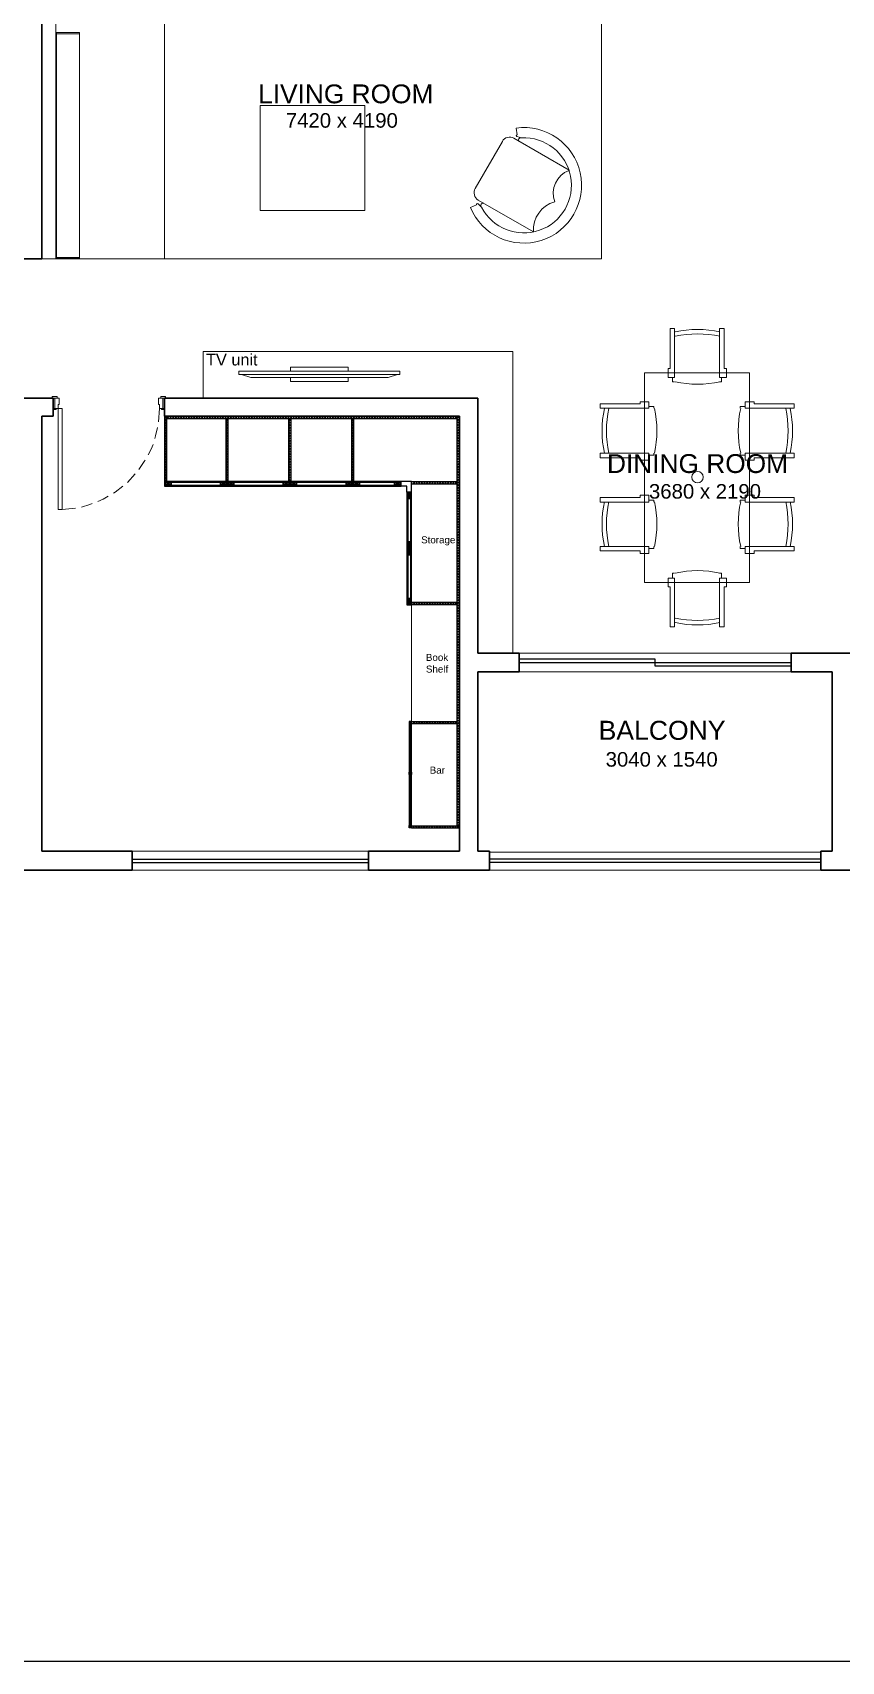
# Model space of a CAD drawing. Header units: millimetres. Extents: x 75500 to 345360, y -224327 to 19532.
# Drawn here: x 129874 to 136811, y -37381 to -23404 of the extents above; entities that cross this region are included whole.
import ezdxf

# ---------------------------------------------------------------- set-up
doc = ezdxf.new("R2010")
doc.units = ezdxf.units.MM
doc.header["$LTSCALE"] = 0.01
doc.layers.add('A- Ele 4', color=250, linetype='Continuous', lineweight=15, true_color=0x333333)
for name, color, linetype, lineweight in [('A- Windows', 150, 'Continuous', 9), ('A-WALL', 7, 'Continuous', 30), ('Cut', 1, 'Continuous', 25), ('ele 0.1', 252, 'Continuous', 13), ('funiture', 11, 'Continuous', 5), ('furniture section', 7, 'Continuous', 25), ('hatch', 251, 'Continuous', 0)]:
    doc.layers.add(name, color=color, linetype=linetype, lineweight=lineweight)
doc.styles.add('Arial$001H0', font='arial.ttf')
doc.styles.get("Standard").update_dxf_attribs({"font": 'arial.ttf'})

# ---------------------------------------------------------------- blocks, each defined once
blk = doc.blocks.new('tv')
at = {"layer": 'funiture'}
for p, q in [((961078, -143085), (962460, -143085)), ((961078, -143115), (961078, -143085)), ((961078, -143115), (962460, -143115)), ((961099, -143085), (961179, -143059)), ((961179, -143059), (962355, -143059)), ((962435, -143085), (962355, -143059)), ((962460, -143115), (962460, -143085))]:
    blk.add_line(p, q, dxfattribs=at)
for points in [[(962015, -143059), (962015, -143025), (961520, -143025), (961520, -143059)], [(961520, -143115), (961520, -143149), (962015, -143149), (962015, -143115)]]:
    blk.add_lwpolyline(points, dxfattribs=at)
blk = doc.blocks.new('azser')
at = {"layer": 'funiture'}
for p, q in [((72586, 15185), (72629, 15185)), ((72586, 15168), (72586, 15185)), ((72629, 15228), (72705, 15228)), ((72629, 15168), (72629, 15228)), ((72705, 15207), (72705, 15228)), ((72586, 14771), (72586, 14787)), ((72586, 14771), (72629, 14771)), ((72629, 14787), (73048, 14787)), ((72629, 14728), (72629, 14787)), ((72629, 14728), (72705, 14728)), ((73048, 14749), (73048, 14787))]:
    blk.add_line(p, q, dxfattribs=at)
for points in [[(72629, 15168), (73048, 15168), (73048, 15207), (72705, 15207)], [(72705, 14728), (72705, 14749), (73048, 14749)]]:
    blk.add_lwpolyline(points, dxfattribs=at)
for points in [[(72590, 15172), (72562, 15046), (72562, 14915), (72590, 14788)], [(72976, 14788), (73004, 14915), (73004, 15046), (72976, 15172)], [(73015, 14788), (73042, 14915), (73042, 15045), (73015, 15172)]]:
    blk.add_open_spline(points, degree=3, dxfattribs=at)
blk = doc.blocks.new('werf')
at = {"layer": 'funiture'}
for p, q in [((71803, 15228), (71727, 15228)), ((71727, 15207), (71727, 15228)), ((71803, 15168), (71803, 15228)), ((71845, 15185), (71803, 15185)), ((71845, 15168), (71845, 15185)), ((71803, 14787), (71384, 14787)), ((71384, 14749), (71384, 14787)), ((71803, 14728), (71727, 14728)), ((71803, 14728), (71803, 14787)), ((71845, 14771), (71803, 14771)), ((71845, 14771), (71845, 14787))]:
    blk.add_line(p, q, dxfattribs=at)
for points in [[(71803, 15168), (71384, 15168), (71384, 15207), (71727, 15207)], [(71727, 14728), (71727, 14749), (71384, 14749)]]:
    blk.add_lwpolyline(points, dxfattribs=at)
for points in [[(71421, 15172), (71394, 15045), (71394, 14915), (71421, 14788)], [(71460, 15172), (71432, 15046), (71432, 14915), (71460, 14788)], [(71850, 14788), (71878, 14915), (71878, 15046), (71850, 15172)]]:
    blk.add_open_spline(points, degree=3, dxfattribs=at)
blk = doc.blocks.new('werfwef')
at = {"layer": 'funiture'}
for p, q in [((72006, 14559), (72006, 14517)), ((72023, 14559), (72006, 14559)), ((72425, 14559), (72408, 14559)), ((72425, 14559), (72425, 14517)), ((71968, 14517), (71968, 14440)), ((72023, 14517), (71968, 14517)), ((71985, 14440), (71968, 14440)), ((72408, 14517), (72408, 14098)), ((72468, 14517), (72408, 14517)), ((72468, 14517), (72468, 14440)), ((72447, 14098), (72408, 14098))]:
    blk.add_line(p, q, dxfattribs=at)
for points in [[(72023, 14517), (72023, 14098), (71985, 14098), (71985, 14440)], [(72468, 14440), (72447, 14440), (72447, 14098)]]:
    blk.add_lwpolyline(points, dxfattribs=at)
for points in [[(72412, 14559), (72286, 14587), (72155, 14587), (72028, 14559)], [(72028, 14173), (72155, 14146), (72286, 14146), (72412, 14173)], [(72028, 14134), (72155, 14108), (72285, 14108), (72412, 14134)]]:
    blk.add_open_spline(points, degree=3, dxfattribs=at)
blk = doc.blocks.new('qwerf')
at = {"layer": 'funiture'}
for p, q in [((71384, 16011), (71384, 15973)), ((71803, 15973), (71384, 15973)), ((71803, 16028), (71727, 16028)), ((71803, 16028), (71803, 15973)), ((71845, 15990), (71803, 15990)), ((71845, 15990), (71845, 15973)), ((71727, 15549), (71727, 15528)), ((71803, 15528), (71727, 15528)), ((71803, 15587), (71803, 15528)), ((71845, 15571), (71803, 15571)), ((71845, 15587), (71845, 15571))]:
    blk.add_line(p, q, dxfattribs=at)
for points in [[(71727, 16028), (71727, 16011), (71384, 16011)], [(71803, 15587), (71384, 15587), (71384, 15549), (71727, 15549)]]:
    blk.add_lwpolyline(points, dxfattribs=at)
for points in [[(71421, 15972), (71394, 15845), (71394, 15715), (71421, 15588)], [(71460, 15972), (71432, 15846), (71432, 15715), (71460, 15588)], [(71850, 15588), (71878, 15715), (71878, 15846), (71850, 15972)]]:
    blk.add_open_spline(points, degree=3, dxfattribs=at)
blk = doc.blocks.new('qwedd')
at = {"layer": 'funiture'}
for p, q in [((72586, 15990), (72629, 15990)), ((72586, 15990), (72586, 15973)), ((72629, 16028), (72705, 16028)), ((72629, 16028), (72629, 15973)), ((72629, 15973), (73048, 15973)), ((73048, 16011), (73048, 15973)), ((72586, 15587), (72586, 15571)), ((72586, 15571), (72629, 15571)), ((72629, 15587), (72629, 15528)), ((72629, 15528), (72705, 15528)), ((72705, 15549), (72705, 15528))]:
    blk.add_line(p, q, dxfattribs=at)
for points in [[(72705, 16028), (72705, 16011), (73048, 16011)], [(72629, 15587), (73048, 15587), (73048, 15549), (72705, 15549)]]:
    blk.add_lwpolyline(points, dxfattribs=at)
for points in [[(72590, 15972), (72562, 15846), (72562, 15715), (72590, 15588)], [(72976, 15588), (73004, 15715), (73004, 15846), (72976, 15972)], [(73015, 15588), (73042, 15715), (73042, 15845), (73015, 15972)]]:
    blk.add_open_spline(points, degree=3, dxfattribs=at)
blk = doc.blocks.new('qw f')
at = {"layer": 'funiture'}
for p, q in [((72408, 16239), (72408, 16658)), ((72447, 16658), (72408, 16658)), ((71968, 16239), (71968, 16315)), ((71985, 16315), (71968, 16315)), ((72023, 16239), (71968, 16239)), ((72006, 16201), (72006, 16239)), ((72468, 16239), (72408, 16239)), ((72425, 16201), (72425, 16239)), ((72468, 16239), (72468, 16315)), ((72023, 16201), (72006, 16201)), ((72425, 16201), (72408, 16201))]:
    blk.add_line(p, q, dxfattribs=at)
for points in [[(72023, 16239), (72023, 16658), (71985, 16658), (71985, 16315)], [(72468, 16315), (72447, 16315), (72447, 16658)]]:
    blk.add_lwpolyline(points, dxfattribs=at)
for points in [[(72412, 16630), (72285, 16657), (72155, 16657), (72028, 16630)], [(72412, 16591), (72286, 16619), (72155, 16619), (72028, 16591)], [(72028, 16201), (72155, 16173), (72286, 16173), (72412, 16201)]]:
    blk.add_open_spline(points, degree=3, dxfattribs=at)
blk = doc.blocks.new('ASDFGBwrg')
at = {"layer": 'Cut'}
h = blk.add_hatch(color=256, dxfattribs=at)
h.dxf.hatch_style = 1
h.paths.add_polyline_path([(87924, 2883), (87924, 2858), (87974, 2858), (87974, 2883)])
h.paths.add_polyline_path([(87926, 2880), (87926, 2860), (87971, 2860), (87971, 2880)], flags=16)
for p, q in [((87926, 2880), (87971, 2860)), ((87926, 2860), (87971, 2880))]:
    blk.add_line(p, q, dxfattribs=at)
for points in [[(87924, 2883), (87974, 2883), (87974, 2858), (87924, 2858)], [(87926, 2880), (87971, 2880), (87971, 2860), (87926, 2860)]]:
    blk.add_lwpolyline(points, close=True, dxfattribs=at)

msp = doc.modelspace()

# ---------------------------------------------------------------- hatches: boundary and pattern name
at = {"layer": 'hatch'}
h = msp.add_hatch(dxfattribs=at)
h.set_pattern_fill('ANSI37', color=256, scale=5, angle=180)
h.set_pattern_definition([(225, (131023.24, -26696.141), (11.2253, -11.2253), []), (315, (131023.24, -26696.141), (11.2253, 11.2253), [])])
h.paths.add_polyline_path([(131003.7, -26696.1), (131003.7, -27256.1), (131023.2, -27256.1), (131023.2, -26715.1), (131023.2, -26696.1)])
h = msp.add_hatch(dxfattribs=at)
h.set_pattern_fill('ANSI37', color=256, scale=5, angle=180)
h.set_pattern_definition([(225, (133515.924, -26696.141), (11.22532, -11.22532), []), (315, (133515.924, -26696.141), (11.22532, 11.22532), [])])
h.paths.add_polyline_path([(131023.2, -26696.1), (131023.2, -26715.1), (131528.5, -26715.1), (131547.5, -26715.1), (132052.7, -26715.1), (132071.7, -26715.1), (132576.9, -26715.1), (132595.9, -26715.1), (133515.9, -26715.1), (133515.9, -26696.1)])
h = msp.add_hatch(dxfattribs=at)
h.set_pattern_fill('ANSI37', color=256, scale=5, angle=180)
h.set_pattern_definition([(225, (133534.924, -26715.141), (11.22532, -11.22532), []), (315, (133534.924, -26715.141), (11.22532, 11.22532), [])])
h.paths.add_polyline_path([(133534.9, -26696.1), (133515.9, -26696.1), (133515.9, -30210.4), (133534.9, -30210.4)])
h = msp.add_hatch(dxfattribs=at)
h.set_pattern_fill('ANSI37', color=256, scale=5, angle=180)
h.set_pattern_definition([(225, (131532.993, -27256.141), (11.2253, -11.2253), []), (315, (131532.993, -27256.141), (11.2253, 11.2253), [])])
h.paths.add_polyline_path([(131533, -27256.1), (131552, -27256.1), (131552, -26715.1), (131533, -26715.1)])
h = msp.add_hatch(dxfattribs=at)
h.set_pattern_fill('ANSI37', color=256, scale=5, angle=180)
h.set_pattern_definition([(225, (132071.797, -27256.141), (11.2253, -11.2253), []), (315, (132071.797, -27256.141), (11.2253, 11.2253), [])])
h.paths.add_polyline_path([(132071.8, -27256.1), (132090.8, -27256.1), (132090.8, -26715.1), (132071.8, -26715.1)])
h = msp.add_hatch(dxfattribs=at)
h.set_pattern_fill('ANSI37', color=256, scale=5, angle=180)
h.set_pattern_definition([(225, (132610.5, -27256.141), (11.2253, -11.2253), []), (315, (132610.5, -27256.141), (11.2253, 11.2253), [])])
h.paths.add_polyline_path([(132610.5, -27256.1), (132629.5, -27256.1), (132629.5, -26715.1), (132610.5, -26715.1)])
h = msp.add_hatch(dxfattribs=at)
h.set_pattern_fill('ANSI34', color=256, angle=180)
h.set_pattern_definition([(225, (131036.281, -27296.141), (13.4704, -13.4704), []), (225, (131031.791, -27296.141), (13.4704, -13.4704), []), (225, (131027.301, -27296.141), (13.4704, -13.4704), []), (225, (131022.81, -27296.141), (13.4704, -13.4704), [])])
h.paths.add_polyline_path([(131003.7, -27256.1), (131003.7, -27296.1), (131542.5, -27296.1), (131542.5, -27256.1)])
h.paths.add_polyline_path([(131011.2, -27263.6), (131011.2, -27288.6), (131535, -27288.6), (131535, -27263.6)], flags=16)
h = msp.add_hatch(dxfattribs=at)
h.set_pattern_fill('ANSI34', color=256, angle=180)
h.set_pattern_definition([(225, (131575.034, -27296.141), (13.4704, -13.4704), []), (225, (131570.544, -27296.141), (13.4704, -13.4704), []), (225, (131566.054, -27296.141), (13.4704, -13.4704), []), (225, (131561.564, -27296.141), (13.4704, -13.4704), [])])
h.paths.add_polyline_path([(131542.5, -27256.1), (131542.5, -27296.1), (132081.2, -27296.1), (132081.2, -27256.1)])
h.paths.add_polyline_path([(131550, -27263.6), (131550, -27288.6), (132073.7, -27288.6), (132073.7, -27263.6)], flags=16)
h = msp.add_hatch(dxfattribs=at)
h.set_pattern_fill('ANSI34', color=256, angle=180)
h.set_pattern_definition([(225, (132113.788, -27296.141), (13.4704, -13.4704), []), (225, (132109.298, -27296.141), (13.4704, -13.4704), []), (225, (132104.807, -27296.141), (13.4704, -13.4704), []), (225, (132100.317, -27296.141), (13.4704, -13.4704), [])])
h.paths.add_polyline_path([(132081.2, -27256.1), (132081.2, -27296.1), (132620, -27296.1), (132620, -27256.1)])
h.paths.add_polyline_path([(132088.7, -27263.6), (132088.7, -27288.6), (132612.5, -27288.6), (132612.5, -27263.6)], flags=16)
h = msp.add_hatch(dxfattribs=at)
h.set_pattern_fill('ANSI34', color=256, angle=180)
h.set_pattern_definition([(225, (133105.771, -27256.141), (13.4704, -13.4704), []), (225, (133101.281, -27256.141), (13.4704, -13.4704), []), (225, (133096.791, -27256.141), (13.4704, -13.4704), []), (225, (133092.301, -27256.141), (13.4704, -13.4704), [])])
h.paths.add_polyline_path([(132620, -27256.1), (132620, -27296.1), (133034.9, -27296.1), (133034.9, -27256.1)])
h.paths.add_polyline_path([(133027.4, -27288.6), (133027.4, -27263.6), (133048.3, -27263.6), (132663.3, -27263.6), (132627.5, -27263.6), (132627.5, -27288.6), (132663.3, -27288.6), (133048.3, -27288.6)])
h = msp.add_hatch(dxfattribs=at)
h.set_pattern_fill('ANSI37', color=256, scale=5, angle=180)
h.set_pattern_definition([(225, (133515.924, -27256.141), (11.2253, -11.2253), []), (315, (133515.924, -27256.141), (11.2253, 11.2253), [])])
h.paths.add_polyline_path([(133515.9, -27256.1), (133124.9, -27256.1), (133124.9, -27275.1), (133515.9, -27275.1)])
h = msp.add_hatch(dxfattribs=at)
h.set_pattern_fill('ANSI34', color=256, angle=180)
h.set_pattern_definition([(225, (133124.924, -27346.141), (13.4704, -13.4704), []), (225, (133120.434, -27346.141), (13.4704, -13.4704), []), (225, (133115.944, -27346.141), (13.4704, -13.4704), []), (225, (133111.454, -27346.141), (13.4704, -13.4704), [])])
h.paths.add_polyline_path([(133124.9, -27828.8), (133124.9, -27346.1), (133084.9, -27346.1), (133084.9, -27828.8)])
h.paths.add_polyline_path([(133117.4, -27821.3), (133117.4, -27771.3), (133117.4, -27403.6), (133117.4, -27353.6), (133092.4, -27353.6), (133092.4, -27403.6), (133092.4, -27771.3), (133092.4, -27821.3)], flags=16)
h.paths.add_polyline_path([(133114.9, -27401.1), (133114.9, -27356.1), (133094.9, -27356.1), (133094.9, -27401.1)], flags=0)
h = msp.add_hatch(dxfattribs=at)
h.set_pattern_fill('ANSI34', color=256, angle=180)
h.set_pattern_definition([(225, (133124.924, -27831.784), (13.4704, -13.4704), []), (225, (133120.434, -27831.784), (13.4704, -13.4704), []), (225, (133115.944, -27831.784), (13.4704, -13.4704), []), (225, (133111.454, -27831.784), (13.4704, -13.4704), [])])
h.paths.add_polyline_path([(133124.9, -28295.4), (133124.9, -27831.8), (133084.9, -27831.8), (133084.9, -28314.4), (133124.9, -28314.4)])
h.paths.add_polyline_path([(133117.4, -28256.9), (133117.4, -27889.3), (133117.4, -27839.3), (133092.4, -27839.3), (133092.4, -27889.3), (133092.4, -28256.9), (133092.4, -28306.9), (133117.4, -28306.9)], flags=16)
h.paths.add_polyline_path([(133114.9, -27886.8), (133114.9, -27841.8), (133094.9, -27841.8), (133094.9, -27886.8)], flags=0)
h = msp.add_hatch(dxfattribs=at)
h.set_pattern_fill('ANSI37', color=256, scale=5, angle=180)
h.set_pattern_definition([(225, (133515.924, -28295.427), (11.2253, -11.2253), []), (315, (133515.924, -28295.427), (11.2253, 11.2253), [])])
h.paths.add_polyline_path([(133515.9, -28295.4), (133124.9, -28295.4), (133124.9, -28314.4), (133515.9, -28314.4)])
h = msp.add_hatch(color=256, dxfattribs=at)
h.dxf.hatch_style = 1
h.paths.add_polyline_path([(133104.9, -29314.4), (133104.9, -29334.4), (133109.9, -29334.4), (133109.9, -29319.4), (133119.9, -29319.4), (133119.9, -29334.4), (133124.9, -29334.4), (133124.9, -29314.4)])
h = msp.add_hatch(dxfattribs=at)
h.set_pattern_fill('ANSI37', color=256, scale=5, angle=180)
h.set_pattern_definition([(225, (133515.924, -29314.427), (11.2253, -11.2253), []), (315, (133515.924, -29314.427), (11.2253, 11.2253), [])])
h.paths.add_polyline_path([(133515.9, -29314.4), (133124.9, -29314.4), (133124.9, -29333.4), (133515.9, -29333.4)])
h = msp.add_hatch(color=256, dxfattribs=at)
h.dxf.hatch_style = 1
h.paths.add_polyline_path([(133104.9, -29770.4), (133104.9, -29750.4), (133109.9, -29750.4), (133109.9, -29765.4), (133110.9, -29765.4), (133118.9, -29765.4), (133119.9, -29765.4), (133119.9, -29750.4), (133124.9, -29750.4), (133124.9, -29770.4)])
h = msp.add_hatch(color=256, dxfattribs=at)
h.dxf.hatch_style = 1
h.paths.add_polyline_path([(133104.9, -29773.4), (133104.9, -29793.4), (133109.9, -29793.4), (133109.9, -29778.4), (133119.9, -29778.4), (133119.9, -29793.4), (133124.9, -29793.4), (133124.9, -29773.4)])
h = msp.add_hatch(color=256, dxfattribs=at)
h.dxf.hatch_style = 1
h.paths.add_polyline_path([(133104.9, -30229.4), (133104.9, -30209.4), (133109.9, -30209.4), (133109.9, -30224.4), (133110.9, -30224.4), (133118.9, -30224.4), (133119.9, -30224.4), (133119.9, -30209.4), (133124.9, -30209.4), (133124.9, -30229.4)])
h = msp.add_hatch(dxfattribs=at)
h.set_pattern_fill('ANSI37', color=256, scale=5, angle=180)
h.set_pattern_definition([(225, (133534.924, -30210.427), (11.2253, -11.2253), []), (315, (133534.924, -30210.427), (11.2253, 11.2253), [])])
h.paths.add_polyline_path([(133534.9, -30210.4), (133515.9, -30210.4), (133124.9, -30210.4), (133124.9, -30229.4), (133534.9, -30229.4)])

# ---------------------------------------------------------------- linework, layer by layer
at = {"color": 7, "linetype": 'Continuous', "lineweight": 5}
for p, q in [((130064.1, -26539.5), (130064.1, -26628.4)), ((130085.2, -26539.5), (130102.2, -26539.5)), ((130102.2, -26539.5), (130102.2, -26594.6)), ((130952.9, -26539.5), (130952.9, -26594.6)), ((130974.1, -26539.5), (130952.9, -26539.5)), ((130991, -26539.5), (130991, -26628.4)), ((130093.7, -26628.4), (130064.1, -26628.4)), ((130093.7, -26594.6), (130093.7, -26628.4)), ((130093.7, -26594.6), (130102.2, -26594.6)), ((130961.4, -26594.6), (130952.9, -26594.6)), ((130961.4, -26594.6), (130961.4, -26628.4)), ((130961.4, -26628.4), (130991, -26628.4))]:
    msp.add_line(p, q, dxfattribs=at)
at = {"color": 8, "linetype": 'Continuous', "lineweight": 5}
for p, q in [((130952.9, -26742.7), (130961.4, -26628.4)), ((130686.3, -27263.3), (130754, -27191.4)), ((130127.6, -27496.1), (130241.8, -27483.4)), ((136379.3, -28727.9), (134047.1, -28727.9)), ((134047.1, -28888.7), (136379.3, -28888.7)), ((133104.9, -29750.4), (133104.9, -29334.4)), ((133124.9, -29770.4), (133124.9, -29334.4)), ((133124.9, -29750.4), (133124.9, -29334.4)), ((133104.9, -30209.4), (133104.9, -29793.4)), ((133124.9, -30209.4), (133124.9, -29793.4)), ((133124.9, -30209.4), (133124.9, -29793.4)), ((130728.6, -30429.4), (132756.1, -30429.4)), ((136633.3, -30437.9), (133793.1, -30437.9)), ((130728.6, -30590.3), (132756.1, -30590.3)), ((133793.1, -30590.3), (136633.3, -30590.3))]:
    msp.add_line(p, q, dxfattribs=at)
at = {"color": 7, "linetype": 'Continuous', "lineweight": 5}
for points in [[(130042.9, -26539.5), (130042.9, -26526.8), (130085.2, -26526.8), (130085.2, -26539.5)], [(131012.2, -26539.5), (131012.2, -26526.8), (130974.1, -26526.8), (130974.1, -26539.5)], [(130127.6, -26628.4), (130127.6, -27496.1), (130093.7, -27496.1), (130093.7, -26628.4)]]:
    msp.add_lwpolyline(points, close=True, dxfattribs=at)
for points in [[(130064.1, -26628.4), (130051.4, -26628.4), (130051.4, -26636.9), (130076.8, -26636.9), (130076.8, -26628.4)], [(130991, -26628.4), (131003.7, -26628.4), (131003.7, -26636.9), (130978.3, -26636.9), (130978.3, -26628.4)]]:
    msp.add_lwpolyline(points, dxfattribs=at)
at = {"color": 8, "linetype": 'Continuous', "lineweight": 5}
for points in [[(130923.3, -26886.6), (130927.6, -26865.5), (130944.5, -26793.5)], [(130864.1, -27026.3), (130889.5, -26979.7), (130906.4, -26937.4)], [(130783.6, -27153.3), (130830.2, -27085.6), (130838.7, -27072.9)], [(130432.3, -27428.4), (130478.9, -27407.2), (130521.2, -27381.8)], [(130567.8, -27356.5), (130580.5, -27348), (130648.2, -27297.2)], [(130292.6, -27475), (130364.6, -27453.8), (130385.8, -27445.3)]]:
    msp.add_lwpolyline(points, dxfattribs=at)
at = {"layer": 'A- Ele 4'}
for p, q in [((129954, -22758.7), (129954, -24849.1)), ((130074, -25345.9), (130074, -22911.1)), ((131004, -25345.9), (131004, -22829.3)), ((130077.5, -23404.1), (130077.5, -25343.4)), ((130276.5, -23404.1), (130077.5, -23404.1)), ((130077.5, -23414.1), (130276.5, -23414.1)), ((130276.5, -25343.4), (130276.5, -23404.1)), ((134028.7, -24280.8), (134020.9, -24223)), ((134027.6, -24295), (134067.6, -24306.5)), ((129954, -25345.9), (129954, -24849.1)), ((133694.3, -24873.6), (133724.3, -24902.4)), ((133628.6, -24903.9), (133682.5, -24881.6)), ((131004, -25345.9), (130074, -25345.9)), ((130277.5, -25333.4), (130077.5, -25333.4)), ((130276.5, -25343.4), (130077.5, -25343.4)), ((131336, -26539.5), (131336, -26139.5)), ((131336, -26139.5), (133991.5, -26139.5)), ((133991.5, -26139.5), (133991.5, -28727.9)), ((133534.9, -27297.2), (133534.9, -30429.4))]:
    msp.add_line(p, q, dxfattribs=at)
at = {"layer": 'A- Windows', "lineweight": 25}
for p, q in [((134047.1, -28778.7), (135211.1, -28778.7)), ((134047.1, -28808.3), (136379.3, -28808.3)), ((133110.9, -29319.4), (133110.9, -29765.4)), ((133110.9, -29319.4), (133118.9, -29319.4)), ((133118.9, -29319.4), (133118.9, -29765.4)), ((133110.9, -29765.4), (133118.9, -29765.4)), ((133110.9, -29778.4), (133110.9, -30224.4)), ((133110.9, -29778.4), (133118.9, -29778.4)), ((133118.9, -29778.4), (133118.9, -30224.4)), ((133110.9, -30224.4), (133118.9, -30224.4)), ((130728.6, -30497.2), (132756.1, -30497.2)), ((130728.6, -30526.8), (132756.1, -30526.8)), ((136633.3, -30497.2), (133793.1, -30497.2)), ((136633.3, -30526.8), (133793.1, -30526.8))]:
    msp.add_line(p, q, dxfattribs=at)
msp.add_lwpolyline([(135211.1, -28778.7), (135211.1, -28837.9), (136379.3, -28837.9)], dxfattribs=at)
at = {"layer": 'A-WALL'}
for p, q in [((129954, -22349.1), (129954, -25345.9)), ((129323.3, -25345.9), (129954, -25345.9)), ((125784.8, -26539.5), (130051.4, -26539.5)), ((130051.4, -26696.1), (130051.4, -26539.5)), ((131003.7, -26539.5), (133691.5, -26539.5)), ((131003.7, -26696.1), (131003.7, -26539.5)), ((133691.5, -28727.9), (133691.5, -26539.5)), ((129954, -26696.1), (130051.4, -26696.1)), ((129954, -30429.4), (129954, -26696.1)), ((131003.7, -26696.1), (133534.9, -26696.1)), ((133534.9, -30429.4), (133534.9, -26696.1)), ((133691.5, -28727.9), (134047.1, -28727.9)), ((134047.1, -28727.9), (134047.1, -28888.7)), ((136379.3, -28888.7), (136379.3, -28727.9)), ((136379.3, -28727.9), (137374, -28727.9)), ((133691.5, -28888.7), (134047.1, -28888.7)), ((133691.5, -30429.4), (133691.5, -28888.7)), ((136379.3, -28888.7), (136730.7, -28888.7)), ((136730.7, -30429.4), (136730.7, -28888.7)), ((129954, -30429.4), (130728.6, -30429.4)), ((130728.6, -30429.4), (130728.6, -30590.3)), ((132756.1, -30590.3), (132756.1, -30429.4)), ((132756.1, -30429.4), (133534.9, -30429.4)), ((133691.5, -30429.4), (133793.1, -30429.4)), ((133793.1, -30590.3), (133793.1, -30429.4)), ((136633.3, -30429.4), (136730.7, -30429.4)), ((136633.3, -30590.3), (136633.3, -30429.4)), ((129551.9, -30590.3), (130728.6, -30590.3)), ((132756.1, -30590.3), (133793.1, -30590.3)), ((136633.3, -30590.3), (137953.9, -30590.3))]:
    msp.add_line(p, q, dxfattribs=at)
at = {"layer": 'Defpoints'}
msp.add_lwpolyline([(75499.9, -11944.8), (156653, -11944.8), (156653, -37381.4), (75499.9, -37381.4)], close=True, dxfattribs=at)
msp.add_lwpolyline([(75499.9, -11944.8), (156653, -11944.8), (156653, -37381.4), (75499.9, -37381.4)], close=True, dxfattribs=at)
at = {"layer": 'ele 0.1'}
for p, q in [((134754, -22349.1), (134754, -25345.9)), ((131004, -25345.9), (134754, -25345.9)), ((133124.9, -29314.4), (133124.9, -28314.4))]:
    msp.add_line(p, q, dxfattribs=at)
at = {"layer": 'funiture'}
for points in [[(131825.4, -24929.9), (132722.7, -24929.9), (132722.7, -24028.3), (131825.4, -24028.3)], [(135122.2, -26323.7), (135122.2, -28122.6), (136023.8, -28122.6), (136023.8, -26323.7)]]:
    msp.add_lwpolyline(points, close=True, dxfattribs=at)
msp.add_lwpolyline([(134170.9, -25114.2), (133696.7, -24841, -0.4142136), (133669.9, -24741.4), (133902.8, -24337.1, -0.4142136), (134002.4, -24310.3), (134476.7, -24583.6), (134474.9, -24586.7)], format="xyb", dxfattribs=at)
msp.add_lwpolyline([(130074, -25345.9), (129954, -25345.9)], dxfattribs=at)
for centre, radius, start, end in [((134087, -24714.5), 495.9, 202.44668, 97.65544), ((134087, -24714.5), 408.4, 207.3884, 92.71372), ((134029.6, -24288), 7.29, 97.65544, 253.96941), ((134062, -24325.9), 20.2, 73.72519, 228.11924), ((134548.3, -24783.1), 209.7, 110.49442, 200.40497), ((133689.3, -24878.8), 7.29, 46.13271, 202.44668), ((133738.3, -24887.8), 20.2, 71.98288, 226.37693), ((134415.7, -25093.4), 245.7, 105.08267, 184.8705)]:
    msp.add_arc(centre, radius, start, end, dxfattribs=at)
for points in [[(135577.2, -27170.2), (135550.3, -27170.2), (135528.5, -27192), (135528.5, -27218.9)], [(135528.5, -27218.9), (135528.5, -27245.8), (135550.3, -27267.6), (135577.2, -27267.6)], [(135625.9, -27218.9), (135625.9, -27192), (135604.1, -27170.2), (135577.2, -27170.2)], [(135577.2, -27267.6), (135604.1, -27267.6), (135625.9, -27245.8), (135625.9, -27218.9)]]:
    msp.add_open_spline(points, degree=3, dxfattribs=at)
at = {"layer": 'furniture section'}
for p, q in [((131003.7, -26696.1), (131003.7, -27256.1)), ((131023.2, -26696.1), (131003.7, -26696.1)), ((131023.2, -26696.1), (133534.9, -26696.1)), ((131023.2, -26696.1), (131023.2, -27256.1)), ((133515.9, -30210.4), (133515.9, -26696.1)), ((133534.9, -30229.4), (133534.9, -26696.1)), ((131023.2, -26715.1), (133515.9, -26715.1)), ((131533, -27256.1), (131533, -26715.1)), ((131552, -27256.1), (131552, -26715.1)), ((132071.8, -27256.1), (132071.8, -26715.1)), ((132090.8, -27256.1), (132090.8, -26715.1)), ((132494.2, -26715.1), (132513.2, -26715.1)), ((132610.5, -27256.1), (132610.5, -26715.1)), ((132629.5, -27256.1), (132629.5, -26715.1)), ((131003.7, -27256.1), (131003.7, -27296.1)), ((131023.2, -27256.1), (131003.7, -27256.1)), ((131003.7, -27256.1), (131023.2, -27256.1)), ((131532.9, -27256.1), (131551.9, -27256.1)), ((132071.8, -27256.1), (132090.8, -27256.1)), ((132100.7, -27256.1), (132081.2, -27256.1)), ((132081.2, -27256.1), (132100.7, -27256.1)), ((132610.5, -27256.1), (132629.5, -27256.1)), ((132620, -27256.1), (132620, -27296.1)), ((132620, -27256.1), (132620, -27296.1)), ((133124.9, -27256.1), (133034.9, -27256.1)), ((133124.9, -27256.1), (133515.9, -27256.1)), ((133124.9, -27346.1), (133124.9, -27256.1)), ((133084.9, -27296.1), (133034.9, -27296.1)), ((133084.9, -27346.1), (133084.9, -27296.1)), ((133124.9, -27346.1), (133084.9, -27346.1)), ((133124.9, -27275.1), (133515.9, -27275.1)), ((133124.9, -27828.8), (133084.9, -27828.8)), ((133124.9, -27831.8), (133084.9, -27831.8)), ((133515.9, -28295.4), (133124.9, -28295.4)), ((133515.9, -28314.4), (133124.9, -28314.4)), ((133109.9, -29334.4), (133110.9, -29334.4)), ((133119.9, -29334.4), (133118.9, -29334.4)), ((133124.9, -29314.4), (133515.9, -29314.4)), ((133124.9, -29314.4), (133124.9, -29333.4)), ((133124.9, -29333.4), (133515.9, -29333.4)), ((133109.9, -29750.4), (133110.9, -29750.4)), ((133119.9, -29750.4), (133118.9, -29750.4)), ((133124.9, -29770.4), (133124.9, -29751.4)), ((133109.9, -29793.4), (133110.9, -29793.4)), ((133119.9, -29793.4), (133118.9, -29793.4)), ((133109.9, -30209.4), (133110.9, -30209.4)), ((133119.9, -30209.4), (133118.9, -30209.4)), ((133124.9, -30210.4), (133534.9, -30210.4)), ((133124.9, -30229.4), (133124.9, -30210.4)), ((133124.9, -30229.4), (133534.9, -30229.4)), ((133534.9, -30429.4), (133084.9, -30429.4))]:
    msp.add_line(p, q, dxfattribs=at)
for points in [[(131542.5, -27256.1), (131003.7, -27256.1), (131003.7, -27296.1), (131542.5, -27296.1)], [(132081.2, -27256.1), (131542.5, -27256.1), (131542.5, -27296.1), (132081.2, -27296.1)], [(132620, -27256.1), (132081.2, -27256.1), (132081.2, -27296.1), (132620, -27296.1)], [(133034.9, -27256.1), (132620, -27256.1), (132620, -27296.1), (133034.9, -27296.1)], [(131535, -27263.6), (131011.2, -27263.6), (131011.2, -27288.6), (131535, -27288.6)], [(132073.7, -27263.6), (131550, -27263.6), (131550, -27288.6), (132073.7, -27288.6)], [(132612.5, -27263.6), (132088.7, -27263.6), (132088.7, -27288.6), (132612.5, -27288.6)], [(133027.4, -27263.6), (132627.5, -27263.6), (132627.5, -27288.6), (133027.4, -27288.6)], [(133092.4, -27821.3), (133117.4, -27821.3), (133117.4, -27353.6), (133092.4, -27353.6)], [(133092.4, -27839.3), (133092.4, -28306.9), (133117.4, -28306.9), (133117.4, -27839.3)], [(133124.9, -29314.4), (133104.9, -29314.4), (133104.9, -29334.4), (133109.9, -29334.4), (133109.9, -29319.4), (133119.9, -29319.4), (133119.9, -29334.4), (133124.9, -29334.4)], [(133124.9, -29770.4), (133104.9, -29770.4), (133104.9, -29750.4), (133109.9, -29750.4), (133109.9, -29765.4), (133119.9, -29765.4), (133119.9, -29750.4), (133124.9, -29750.4)], [(133124.9, -29773.4), (133104.9, -29773.4), (133104.9, -29793.4), (133109.9, -29793.4), (133109.9, -29778.4), (133119.9, -29778.4), (133119.9, -29793.4), (133124.9, -29793.4)], [(133124.9, -30229.4), (133104.9, -30229.4), (133104.9, -30209.4), (133109.9, -30209.4), (133109.9, -30224.4), (133119.9, -30224.4), (133119.9, -30209.4), (133124.9, -30209.4)]]:
    msp.add_lwpolyline(points, close=True, dxfattribs=at)
for points in [[(133124.9, -27828.8), (133124.9, -27346.1), (133084.9, -27346.1), (133084.9, -27828.8)], [(133084.9, -27831.8), (133084.9, -28314.4), (133124.9, -28314.4), (133124.9, -27831.8)]]:
    msp.add_lwpolyline(points, dxfattribs=at)

# ---------------------------------------------------------------- block references
at = {"layer": 'A-WALL'}
for name in ['qw f', 'qwerf', 'qwedd', 'werf', 'azser', 'werfwef']:
    msp.add_blockref(name, (63357.1, -42601.1), dxfattribs=at)
at = {"layer": 'Cut'}
for p, rotation in [((218985.1, -24405.8), 180), ((219458.8, -24405.8), 180), ((219523.8, -24405.8), 180), ((219997.6, -24405.8), 180), ((220062.6, -24405.8), 180), ((220536.4, -24405.8), 180), ((220601.4, -24405.8), 180), ((220951.3, -24405.8), 180), ((130234.6, 60570.2), 270), ((130234.6, 60152.6), 270), ((130234.6, 60084.6), 270), ((130234.6, 59666.9), 270)]:
    msp.add_blockref('ASDFGBwrg', p, dxfattribs=dict(at, rotation=rotation))
at = {"layer": 'funiture', "rotation": 180}
msp.add_blockref('tv', (1094101.2, -169423.3), dxfattribs=at)

# ---------------------------------------------------------------- texts
at = {"color": 7, "style": 'Arial$001H0'}
for s, height, p in [('LIVING ROOM ', 161.455, (131808, -24010.3)), ('7420 x 4190', 125, (132045.5, -24219.9)), ('DINING ROOM ', 161.346, (134800.5, -27182.9)), ('3680 x 2190', 125, (135160.3, -27403)), ('BALCONY', 163.05, (134728.6, -29472.8)), ('3040 x 1540', 125, (134788.9, -29702.9))]:
    msp.add_text(s, height=height, dxfattribs=at).set_placement(p)
at = {"layer": 'Cut', "char_height": 60, "attachment_point": 1}
for s, insert, width in [('\\pxqc;Storage', (133163.1, -27726.5), 379.766), ('\\pxqc;Book Shelf', (133152.8, -28735.6), 379.766), ('Bar', (133280.2, -29702.9), 749.917)]:
    msp.add_mtext(s, dxfattribs=dict(at, insert=insert, width=width))
at = {"layer": 'funiture', "style": 'Arial$001H0'}
msp.add_text('TV unit', height=100, dxfattribs=at).set_placement((131361, -26260.2))

doc.saveas('drawing.dxf')
